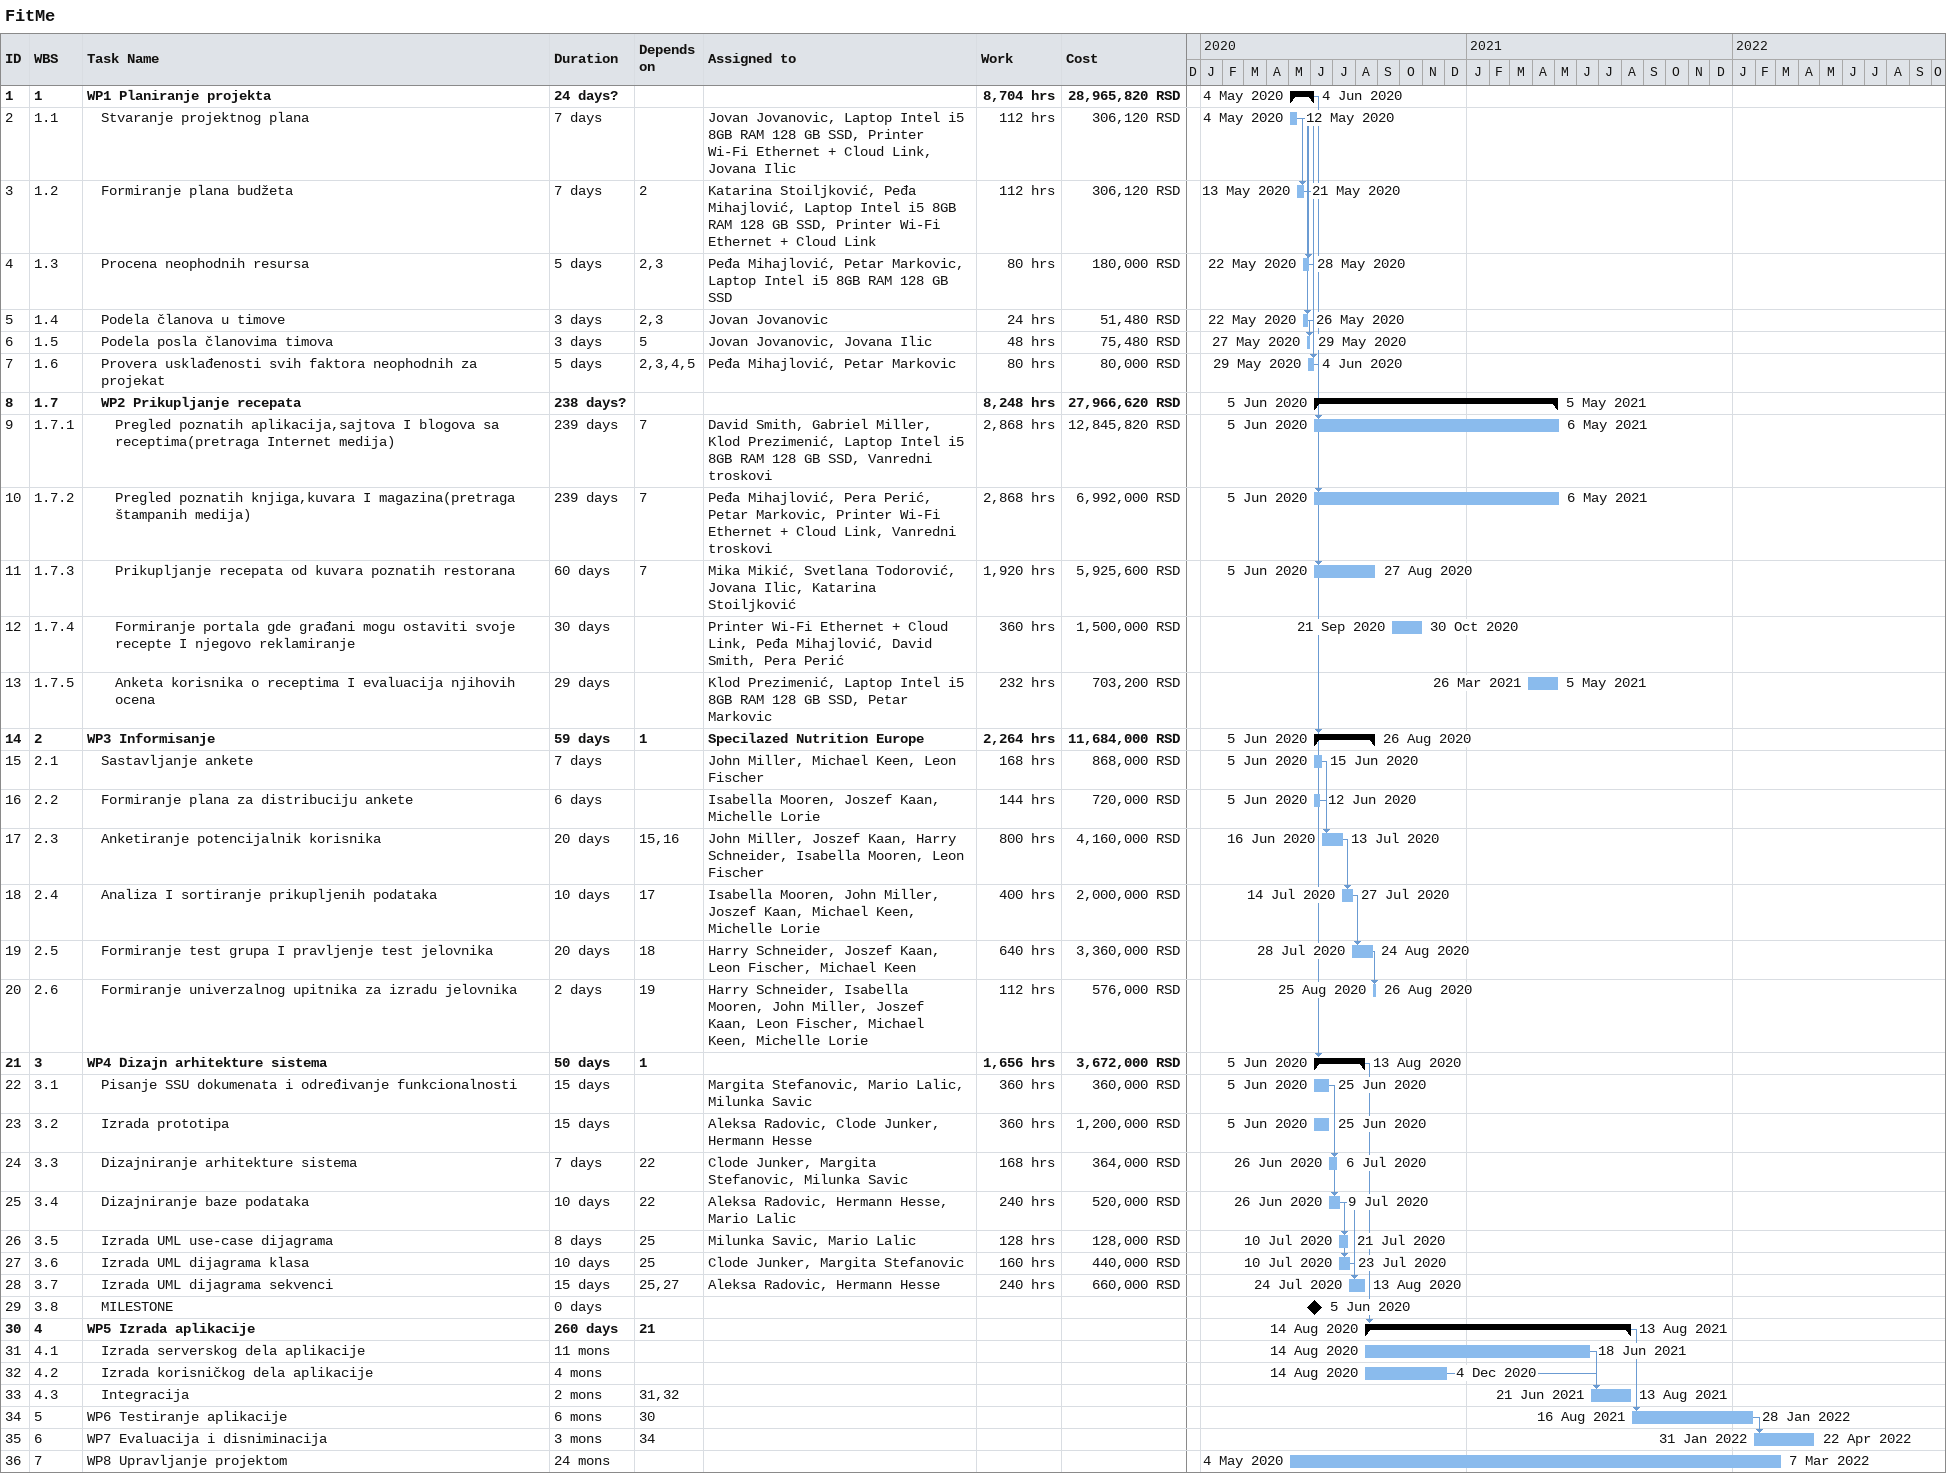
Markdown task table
FitMe

| ID | WBS | Task | Duration | Start | Finish | Predecessors | Resources | Work (h) | Cost (RSD) |
|---|---|---|---|---|---|---|---|---|---|
| 1 | 1 | **WP1 Planiranje projekta** | 24d? | 2020-05-04 | 2020-06-04 |  |  | 8704 | 28965820 |
| 2 | 1.1 | Stvaranje projektnog plana | 7d | 2020-05-04 | 2020-05-12 |  | Jovan Jovanovic, Laptop Intel i5 8GB RAM 128 GB SSD, Printer Wi-Fi Ethernet + Cloud Link, Jovana Ilic | 112 | 306120 |
| 3 | 1.2 | Formiranje plana budžeta | 7d | 2020-05-13 | 2020-05-21 | 2 | Katarina Stoiljković, Peđa Mihajlović, Laptop Intel i5 8GB RAM 128 GB SSD, Printer Wi-Fi Ethernet + Cloud Link | 112 | 306120 |
| 4 | 1.3 | Procena neophodnih resursa | 5d | 2020-05-22 | 2020-05-28 | 2, 3 | Peđa Mihajlović, Petar Markovic, Laptop Intel i5 8GB RAM 128 GB SSD | 80 | 180000 |
| 5 | 1.4 | Podela članova u timove | 3d | 2020-05-22 | 2020-05-26 | 2, 3 | Jovan Jovanovic | 24 | 51480 |
| 6 | 1.5 | Podela posla članovima timova | 3d | 2020-05-27 | 2020-05-29 | 5 | Jovan Jovanovic, Jovana Ilic | 48 | 75480 |
| 7 | 1.6 | Provera usklađenosti svih faktora neophodnih za projekat | 5d | 2020-05-29 | 2020-06-04 | 2, 3, 4, 5 | Peđa Mihajlović, Petar Markovic | 80 | 80000 |
| 8 | 1.7 | **WP2 Prikupljanje recepata** | 238d? | 2020-06-05 | 2021-05-05 |  |  | 8248 | 27966620 |
| 9 | 1.7.1 | Pregled poznatih aplikacija,sajtova I blogova sa receptima(pretraga Internet medija) | 239d | 2020-06-05 | 2021-05-06 | 7 | David Smith, Gabriel Miller, Klod Prezimenić, Laptop Intel i5 8GB RAM 128 GB SSD, Vanredni troskovi | 2868 | 12845820 |
| 10 | 1.7.2 | Pregled poznatih knjiga,kuvara I magazina(pretraga štampanih medija) | 239d | 2020-06-05 | 2021-05-06 | 7 | Peđa Mihajlović, Pera Perić, Petar Markovic, Printer Wi-Fi Ethernet + Cloud Link, Vanredni troskovi | 2868 | 6992000 |
| 11 | 1.7.3 | Prikupljanje recepata od kuvara poznatih restorana | 60d | 2020-06-05 | 2020-08-27 | 7 | Mika Mikić, Svetlana Todorović, Jovana Ilic, Katarina Stoiljković | 1920 | 5925600 |
| 12 | 1.7.4 | Formiranje portala gde građani mogu ostaviti svoje recepte I njegovo reklamiranje | 30d | 2020-09-21 | 2020-10-30 |  | Printer Wi-Fi Ethernet + Cloud Link, Peđa Mihajlović, David Smith, Pera Perić | 360 | 1500000 |
| 13 | 1.7.5 | Anketa korisnika o receptima I evaluacija njihovih ocena | 29d | 2021-03-26 | 2021-05-05 |  | Klod Prezimenić, Laptop Intel i5 8GB RAM 128 GB SSD, Petar Markovic | 232 | 703200 |
| 14 | 2 | **WP3 Informisanje** | 59d | 2020-06-05 | 2020-08-26 | 1 | Specilazed Nutrition Europe | 2264 | 11684000 |
| 15 | 2.1 | Sastavljanje ankete | 7d | 2020-06-05 | 2020-06-15 |  | John Miller, Michael Keen, Leon Fischer | 168 | 868000 |
| 16 | 2.2 | Formiranje plana za distribuciju ankete | 6d | 2020-06-05 | 2020-06-12 |  | Isabella Mooren, Joszef Kaan, Michelle Lorie | 144 | 720000 |
| 17 | 2.3 | Anketiranje potencijalnik korisnika | 20d | 2020-06-16 | 2020-07-13 | 15, 16 | John Miller, Joszef Kaan, Harry Schneider, Isabella Mooren, Leon Fischer | 800 | 4160000 |
| 18 | 2.4 | Analiza I sortiranje prikupljenih podataka | 10d | 2020-07-14 | 2020-07-27 | 17 | Isabella Mooren, John Miller, Joszef Kaan, Michael Keen, Michelle Lorie | 400 | 2000000 |
| 19 | 2.5 | Formiranje test grupa I pravljenje test jelovnika | 20d | 2020-07-28 | 2020-08-24 | 18 | Harry Schneider, Joszef Kaan, Leon Fischer, Michael Keen | 640 | 3360000 |
| 20 | 2.6 | Formiranje univerzalnog upitnika za izradu jelovnika | 2d | 2020-08-25 | 2020-08-26 | 19 | Harry Schneider, Isabella Mooren, John Miller, Joszef Kaan, Leon Fischer, Michael Keen, Michelle Lorie | 112 | 576000 |
| 21 | 3 | **WP4 Dizajn arhitekture sistema** | 50d | 2020-06-05 | 2020-08-13 | 1 |  | 1656 | 3672000 |
| 22 | 3.1 | Pisanje SSU dokumenata i određivanje funkcionalnosti | 15d | 2020-06-05 | 2020-06-25 |  | Margita Stefanovic, Mario Lalic, Milunka Savic | 360 | 360000 |
| 23 | 3.2 | Izrada prototipa | 15d | 2020-06-05 | 2020-06-25 |  | Aleksa Radovic, Clode Junker, Hermann Hesse | 360 | 1200000 |
| 24 | 3.3 | Dizajniranje arhitekture sistema | 7d | 2020-06-26 | 2020-07-06 | 22 | Clode Junker, Margita Stefanovic, Milunka Savic | 168 | 364000 |
| 25 | 3.4 | Dizajniranje baze podataka | 10d | 2020-06-26 | 2020-07-09 | 22 | Aleksa Radovic, Hermann Hesse, Mario Lalic | 240 | 520000 |
| 26 | 3.5 | Izrada UML use-case dijagrama | 8d | 2020-07-10 | 2020-07-21 | 25 | Milunka Savic, Mario Lalic | 128 | 128000 |
| 27 | 3.6 | Izrada UML dijagrama klasa | 10d | 2020-07-10 | 2020-07-23 | 25 | Clode Junker, Margita Stefanovic | 160 | 440000 |
| 28 | 3.7 | Izrada UML dijagrama sekvenci | 15d | 2020-07-24 | 2020-08-13 | 25, 27 | Aleksa Radovic, Hermann Hesse | 240 | 660000 |
| 29 | 3.8 | MILESTONE | 0d | 2020-06-05 | 2020-06-05 |  |  |  |  |
| 30 | 4 | **WP5 Izrada aplikacije** | 260d | 2020-08-14 | 2021-08-13 | 21 |  |  |  |
| 31 | 4.1 | Izrada serverskog dela aplikacije | 11mo | 2020-08-14 | 2021-06-18 |  |  |  |  |
| 32 | 4.2 | Izrada korisničkog dela aplikacije | 4mo | 2020-08-14 | 2020-12-04 |  |  |  |  |
| 33 | 4.3 | Integracija | 2mo | 2021-06-21 | 2021-08-13 | 31, 32 |  |  |  |
| 34 | 5 | WP6 Testiranje aplikacije | 6mo | 2021-08-16 | 2022-01-28 | 30 |  |  |  |
| 35 | 6 | WP7 Evaluacija i disniminacija | 3mo | 2022-01-31 | 2022-04-22 | 34 |  |  |  |
| 36 | 7 | WP8 Upravljanje projektom | 24mo | 2020-05-04 | 2022-03-07 |  |  |  |  |
